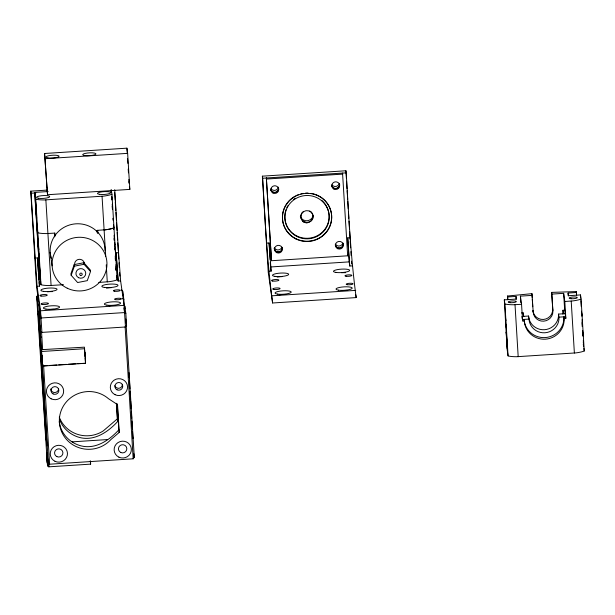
<?xml version="1.0" encoding="UTF-8"?>
<svg xmlns="http://www.w3.org/2000/svg" width="615" height="615" viewBox="0 0 615 615"><rect width="100%" height="100%" fill="white"/><g stroke="black" fill="none" stroke-linecap="round" stroke-linejoin="round"><path stroke-width="0.92" d="M90.551 461.719L90.62 464.133L48.846 466.831L47.54 465.686L46.925 456.184L47.032 458.821M85.178 355.562L85.562 363.288L42.558 366.071L42.174 359.437M47.401 462.296L48.693 462.841L48.846 466.831L48.731 466.024M74.169 264.611L70.948 273.736L71.171 275.289L77.621 282.531L87.284 280.648L90.505 271.522L90.282 269.962L83.832 262.728L74.169 264.611L74.384 266.172L71.171 275.289M47.048 459.782L36.662 296.668L37.776 295.131L38.107 300.535M126.167 325.596L134.293 457.26L133.178 458.805L49.623 464.21L48.285 462.826L39.983 326.857L40.575 331.016L41.912 332.4L125.46 326.988L126.582 325.45L125.844 313.442L124.814 306.17L123.922 305.248M38.499 315.787L39.767 315.972L38.537 316.049L37.876 305.24L39.037 303.956L39.483 311.351M38.537 316.049L38.207 313.712L45.871 437.526L47.055 445.837L38.768 311.474L39.921 310.191L40.09 312.966M40.575 331.016L39.837 319.008L41.028 317.986L124.584 312.574L125.844 313.442M116.366 403.578L117.304 418.915L103.235 430.93A29.558 28.874 -8.1 0 1 59.255 417.108M116.566 403.294L117.673 421.513C106.464 433.744 90.636 443.492 74.115 435.435A29.558 28.874 -8.1 0 1 59.309 418.823M117.281 403.932L118.856 429.824C107.648 442.054 91.82 451.802 75.299 443.746A29.558 28.874 -8.1 0 1 59.209 421.613M119.225 432.422L110.984 439.464A29.558 28.874 -8.1 0 1 69.28 442.162A29.558 28.874 -8.1 0 1 66.797 401.395A29.558 28.874 -8.1 0 1 108.494 398.697L117.526 404.616L119.225 432.422L118.856 429.824M39.675 337.735L41.29 337.005M41.359 365.364L42.973 364.626M74.384 266.172L84.055 264.289L90.505 271.522M48.116 191.542L34.786 192.403L35.747 199.16A14.822 3.152 -3.5 0 0 44.349 199.952L103.581 196.124A14.822 3.16 -3.5 0 0 111.93 194.225L111.33 190.004M97.401 233.154L97.224 230.356L105.634 229.756A14.822 3.16 -3.5 0 0 113.983 227.857L113.506 224.483M104.112 229.91L105.634 229.756A14.822 3.152 -3.5 0 0 113.983 227.857M98.708 282.431L108.809 281.724A14.822 3.152 -3.5 0 0 117.158 279.817L111.93 194.225M551.609 292.386L551.855 294.101L563.648 293.34L564.808 301.496L572.726 300.927A14.822 3.152 -3.5 0 0 581.075 299.028L580.491 294.923L568.452 295.7L568.076 293.055L576.432 292.517L576.601 295.315L576.293 291.579L551.609 292.386L552.885 310.921A9.855 9.625 -8.1 0 1 543.637 321.168A9.855 9.625 -8.1 0 1 533.22 312.189L532.982 310.475A9.855 9.625 -8.1 0 0 543.399 319.454A9.855 9.625 -8.1 0 0 552.639 309.207M533.22 312.189L531.952 293.663L507.49 296.03L507.621 296.968L515.977 296.422L516.354 299.075L504.315 299.859L507.106 349.166L508.067 355.924A14.822 3.152 -3.5 0 0 516.669 356.723L575.901 352.895A14.822 3.152 -3.5 0 0 584.25 350.996L581.075 299.028M44.58 153.496L126.905 148.169L127.643 153.358L129.842 189.397L47.516 194.724L44.58 153.496L47.516 194.724M45.318 158.685L127.643 153.358M41.028 317.986L36.616 287.243L30.75 191.157L46.894 190.112M262.374 176.167L345.93 170.762L346.222 172.838C348.62 214.497 350.635 256.24 356.17 297.591L272.614 302.995L268.24 272.253L262.374 176.167L262.667 178.242C265.065 219.909 267.079 261.644 272.614 302.995M30.75 191.157L31.042 193.233L35.793 192.926M262.667 178.242L346.222 172.838M266.503 179.042L342.686 174.114L342.54 173.076L347.675 255.794L271.492 260.722L266.357 178.004L271.492 260.722M35.009 258.092L37.461 257.939L39.521 286.113L37.061 286.275L31.042 193.233M120.617 280.863L118.157 281.024L116.104 252.85L118.557 252.688L120.617 280.863L124.107 305.371L125.46 326.988M266.633 243.102L269.086 242.948L271.146 271.123L268.694 271.284M352.241 265.872L349.781 266.034L349.189 261.882L347.729 237.859L350.181 237.697M38.93 281.962L40.828 281.839M270.277 262.351L270.554 266.971L349.189 261.882M34.786 192.403L40.013 277.995L40.974 284.753A14.822 3.152 -3.5 0 0 49.577 285.552L63.476 284.707M37.061 286.275L40.552 310.783L124.107 305.371M272.176 295.792L355.731 290.38M520.797 302.68L520.398 296.138L532.198 295.377M504.315 299.859L504.9 303.964A14.822 3.152 -3.5 0 0 513.494 304.756L521.558 304.294L522.589 321.107L524.311 320.999A19.949 19.488 -8.1 0 0 545.405 339.173A19.949 19.488 -8.1 0 0 564.116 318.424L565.838 318.309L564.808 301.496M521.428 312.958L523.15 312.843A19.949 19.488 -8.1 0 0 523.765 316.617M562.81 314.088A19.949 19.488 -8.1 0 0 562.956 310.268L564.678 310.16L565.838 318.309M565.177 313.665L558.543 314.088A15.021 14.675 -8.1 0 1 544.444 329.717A15.021 14.675 -8.1 0 1 528.562 316.033L521.927 316.464L522.25 318.762M42.297 360.267L41.374 349.681L84.416 347.16L85.124 355.754M522.366 319.523L529 319.1A15.021 14.675 -8.1 0 0 544.882 332.776A15.021 14.675 -8.1 0 0 558.981 317.156L565.615 316.725M41.636 351.503L84.639 348.72M42.251 364.095L42.512 365.917L47.294 365.602M49.2 365.479L56.849 364.987M58.756 364.864L66.405 364.364M68.319 364.241L75.96 363.749M77.874 363.626L85.562 363.288M72.14 441.854L107.579 439.564M47.478 463.633L48.777 464.425M122.585 298.552L123.853 299.413L124.238 305.716M47.524 464.694L48.831 465.663M47.547 465.394L48.854 466.485M47.086 459.713L47.501 465.555L48.8 466.677M121.332 289.719L122.669 291.103L123.853 299.413M90.62 464.133L90.29 460.758M581.629 312.52L582.105 315.841M582.067 319.723L582.543 323.052M582.051 322.783L582.305 324.551L582.128 321.683M576.293 291.579L576.432 292.517M583.304 342.432L583.52 343.993L583.304 340.379M583.289 344.239L583.65 346.775M583.889 348.459L584.25 350.996M562.956 310.268L563.455 313.773M564.116 318.424L563.894 316.84A19.949 19.488 -8.1 0 1 545.174 337.581A19.949 19.488 -8.1 0 1 524.08 319.416L524.311 320.999M558.543 314.088L558.981 317.156M528.562 316.033L529 319.1M523.15 312.843L523.649 316.348M520.398 296.138L521.558 304.294M505.453 317.455L505.922 320.776M505.891 324.659L506.368 327.98M355.77 294.793L356.17 297.591M347.521 254.748L347.675 255.794M270.554 266.971L271.146 271.123M128.958 181.802L129.027 182.317M129.473 186.799L129.842 189.397M114.651 242.179L115.013 244.67M125.99 321.291L126.582 325.45M123.884 307.923L124.584 312.574M114.974 248.552L115.451 251.881M115.266 255.886L115.658 260.16M116.558 275.597L117.158 279.817M128.812 372.652L129.142 374.989L129.065 373.105M128.896 375.342L129.25 377.81M132.54 436.573L132.802 438.426M133.763 453.555L134.293 457.26M117.304 418.915L117.673 421.513M83.832 262.728L84.055 264.289M85.516 363.127L85.185 359.767M46.632 187.129L46.709 187.644M50.192 252.381L52.114 265.88M34.878 194.033L34.732 192.995L39.867 275.712M36.839 226.036L37.807 232.785A14.822 3.152 -3.5 0 0 46.402 233.585L54.958 233.093L55.127 235.891M38.361 246.277L38.83 249.605M38.799 253.488L39.268 256.809M38.653 255.656L39.029 258.308L37.223 228.688M39.053 282.792L39.521 286.113M36.662 296.668L37.876 305.24M38.768 311.474L39.837 319.008M48.285 462.826L46.84 452.702L47.317 460.766M85.201 358.476L85.3 359.36L85.178 356.654M347.729 237.859L349.781 266.034M116.104 252.85L118.157 281.024M85.062 354.87L84.855 352.487L85.031 356.093M47.147 460.597L47.355 462.987L47.286 461.119M42.12 358.537L41.851 355.27L42.297 362.143L42.227 360.282M580.491 294.923L580.668 297.791M580.844 300.658L581.19 306.393M581.483 311.167L581.851 316.125M582.697 330.424L583.028 335.852M582.689 332.484L582.912 336.105M582.098 324.689L582.205 326.55M571.204 301.081L574.379 353.048M568.076 293.055L568.252 295.923M563.648 293.34L564.678 310.16M551.855 294.101L552.885 310.921M531.952 293.663L532.183 297.399M532.298 299.267L532.751 306.739M515.977 296.422L516.154 299.29M515.016 304.717L518.191 356.685M507.621 296.968L507.79 299.766L507.49 296.03M504.9 303.964L508.067 355.924M345.93 170.762L346.391 178.373M346.568 181.225L347.029 188.836M347.144 190.742L347.667 199.298M347.783 201.205L348.251 208.816M348.428 211.668L348.828 218.325M349.005 221.185L349.474 228.795M349.643 231.647L350.112 239.258M350.227 241.165L350.635 247.822M350.865 251.627L351.096 255.433M351.449 261.144L351.619 263.996M269.086 242.948L270.108 259.576M126.905 148.169L127.236 152.981M127.582 158.662L127.874 163.39M128.22 169.071L128.45 172.853M128.858 179.48L129.058 183.401M125.767 319.054L125.998 322.79M125.806 320.676L125.914 322.483M129.45 381.016L129.911 388.626M130.088 391.494L130.557 399.143M130.672 401.057L131.141 408.714M131.31 411.581L131.725 418.277M131.894 421.144L132.363 428.793M132.54 431.661L132.948 438.357M124.814 306.17L124.976 308.868M125.145 311.574L125.252 313.373M125.106 326.665L133.178 458.805M122.669 291.103L122.954 295.723M114.713 189.735L118.557 252.688M114.705 192.41L115.174 200.021M115.289 201.92L115.812 210.484M115.928 212.39L116.396 220.001M116.566 222.853L117.035 230.464M117.15 232.37L117.611 239.981M117.788 242.833L118.257 250.443M118.372 252.35L118.78 259.007M119.01 262.813L119.302 267.571M119.587 272.322L119.825 276.127M111.961 199.683L111.63 196.316L111.853 199.929M112.238 204.203L112.568 209.63M113.46 224.706L113.752 229.487M114.098 235.222L114.39 239.996M114.705 244.047L114.974 249.552M115.935 264.681L116.266 270.108M112.238 206.263L112.407 208.977M115.32 256.793L115.489 259.507M115.928 266.741L116.15 270.362M111.115 190.058L111.254 192.141M111.592 197.746L111.707 199.614M112.853 218.302L112.968 220.17M114.075 238.489L114.19 240.388M115.289 258.169L115.397 260.037M115.912 268.409L116.027 270.277M111.031 189.966L111.146 191.865M102.052 196.277L105.726 256.363M106.241 264.865L107.279 281.878M97.716 230.325L97.893 233.123M97.07 230.579L97.185 232.447M84.578 349.858L84.962 356.17M54.466 233.123L54.697 236.86M45.864 199.913L51.091 285.514M35.747 199.16L40.974 284.753M37.461 257.939L38.307 271.792M38.422 273.644L38.822 280.109M40.552 310.783L41.912 332.4M41.551 332L42.643 349.866M43.58 365.225L49.623 464.21M338.927 184.292A4.067 3.967 -8.1 0 1 331.908 184.754M278.334 187.26A4.067 3.967 -8.1 0 1 270.961 188.697M281.885 247.176A4.067 3.967 -8.1 0 1 274.421 247.968M342.847 243.156A4.067 3.967 -8.1 0 1 335.398 244.094M313.158 215.565A6.65 6.496 -8.1 0 1 300.335 216.395M277.165 277.073A8.126 1.73 -3.5 0 1 281.985 276.627M279.072 294.916A8.126 1.73 -3.5 0 1 282.393 294.477M342.678 290.595A8.126 1.73 -3.5 0 1 347.536 290.418M341.525 272.745A8.126 1.73 -3.5 0 1 345.607 272.714M339.449 183.339A4.067 3.967 -8.1 0 1 336.874 188.382A4.067 3.967 -8.1 0 1 331.739 185.899M278.503 187.283A4.067 3.967 -8.1 0 1 271.953 191.549M271.261 190.773A4.067 3.967 -8.1 0 1 270.792 189.843M282.346 248.229A4.067 3.967 -8.1 0 1 282.177 249.252M281.747 250.197A4.067 3.967 -8.1 0 1 275.336 250.882M274.713 250.051A4.067 3.967 -8.1 0 1 274.229 248.053M343.162 243.179A4.067 3.967 -8.1 0 1 340.249 248.037A4.067 3.967 -8.1 0 1 335.298 245.208M307.339 222.868A6.65 6.496 -8.1 0 1 305.609 222.753M303.964 222.207A6.65 6.496 -8.1 0 1 302.526 221.269M309.691 210.976A6.158 6.019 -8.1 0 1 311.882 219.932A6.158 6.019 -8.1 0 1 302.472 220.547A6.158 6.019 -8.1 0 1 303.549 211.375M343.162 243.94A3.944 3.851 -8.1 0 1 339.465 248.037A3.944 3.851 -8.1 0 1 335.298 244.447M339.334 183.378A3.944 3.851 -8.1 0 1 336.836 188.267A3.944 3.851 -8.1 0 1 331.854 185.861M282.216 247.883A3.944 3.851 -8.1 0 1 278.526 251.981A3.944 3.851 -8.1 0 1 274.359 248.391M278.387 187.321A3.944 3.851 -8.1 0 1 275.897 192.211A3.944 3.851 -8.1 0 1 270.915 189.804M325.858 205.187A22.163 21.656 -8.1 0 1 311.882 237.736A22.163 21.656 -8.1 0 1 284.937 214.527M285.029 213.828A22.163 21.656 -8.1 0 1 286.036 209.684M286.851 207.709A22.163 21.656 -8.1 0 1 287.851 205.817M293.593 199.46A22.163 21.656 -8.1 0 1 295.385 198.245M321.683 200.336A22.163 21.656 -8.1 0 1 325.473 204.587M329.532 207.209A24.631 24.062 -8.1 0 1 306.101 241.218A24.631 24.062 -8.1 0 1 285.406 205.825M285.806 205.133A24.631 24.062 -8.1 0 1 295.577 195.931M296.292 195.57A24.631 24.062 -8.1 0 1 298.513 194.632M300.82 193.91A24.631 24.062 -8.1 0 1 303.18 193.41M305.586 193.133A24.631 24.062 -8.1 0 1 308 193.095M311.205 193.402A24.631 24.062 -8.1 0 1 329.194 206.494M51.283 258.423A27.46 26.829 -8.1 0 1 73.715 224.052A27.46 26.829 -8.1 0 1 105.042 250.582M74.6 264.427A4.928 4.812 -8.1 0 1 79.22 259.307A4.928 4.812 -8.1 0 1 84.432 263.789M47.54 291.802A8.126 1.73 -3.5 0 1 52.398 291.625M49.377 309.606A8.126 1.73 -3.5 0 1 53.574 309.337M109.055 305.847A8.126 1.73 -3.5 0 1 111.753 305.517M106.495 288.12A8.126 1.73 -3.5 0 1 111.315 287.666M58.602 388.411A3.944 3.851 -8.1 0 1 54.904 392.508A3.944 3.851 -8.1 0 1 50.738 388.926M122.493 384.275A3.944 3.851 -8.1 0 1 114.821 385.774M506.414 333.545L506.191 331.992L507.352 348.92L506.414 333.545M35.678 202.804L35.455 201.243L36.616 218.179L35.678 202.804M39.322 262.374L39.099 260.822L40.259 277.749L39.322 262.374M39.798 326.242L38.461 316.894L40.013 329.848L39.798 326.242M275.036 276.389A8.126 1.73 -3.5 0 0 288.489 274.744A8.126 1.73 -3.5 0 0 278.257 273.283A8.126 1.73 -3.5 0 0 275.036 276.389M335.982 272.437A8.126 1.73 -3.5 0 0 349.443 270.792A8.126 1.73 -3.5 0 0 339.211 269.339A8.126 1.73 -3.5 0 0 335.982 272.437M277.557 294.116A8.126 1.73 -3.5 0 0 291.01 292.471A8.126 1.73 -3.5 0 0 280.786 291.018A8.126 1.73 -3.5 0 0 277.557 294.116M338.55 290.172A8.126 1.73 -3.5 0 0 352.003 288.527A8.126 1.73 -3.5 0 0 341.771 287.067A8.126 1.73 -3.5 0 0 338.55 290.172M347.291 284.684A3.452 0.73 -3.5 0 0 353.002 283.984A3.452 0.73 -3.5 0 0 348.659 283.369A3.452 0.73 -3.5 0 0 347.291 284.684M273.89 289.473A3.698 0.784 -3.5 0 0 280.01 288.727A3.698 0.784 -3.5 0 0 275.359 288.058A3.698 0.784 -3.5 0 0 273.89 289.473M272.699 281.055A3.698 0.784 -3.5 0 0 278.81 280.309A3.698 0.784 -3.5 0 0 274.159 279.648A3.698 0.784 -3.5 0 0 272.699 281.055M346.099 276.273A3.452 0.73 -3.5 0 0 351.803 275.574A3.452 0.73 -3.5 0 0 347.467 274.951A3.452 0.73 -3.5 0 0 346.099 276.273M333.976 189.113A3.944 3.851 -8.1 0 0 339.672 185.407A3.944 3.851 -8.1 0 0 333.568 182.455A3.944 3.851 -8.1 0 0 333.976 189.113M337.62 248.691A3.944 3.851 -8.1 0 0 343.308 244.978A3.944 3.851 -8.1 0 0 337.212 242.033A3.944 3.851 -8.1 0 0 337.62 248.691M297.137 236.598A22.163 21.656 -8.1 0 0 329.171 215.727A22.163 21.656 -8.1 0 0 294.846 199.152A22.163 21.656 -8.1 0 0 297.137 236.598M296.069 239.02A24.631 24.062 -8.1 0 0 331.662 215.827A24.631 24.062 -8.1 0 0 293.532 197.407A24.631 24.062 -8.1 0 0 296.069 239.02M273.037 193.056A3.944 3.851 -8.1 0 0 278.726 189.351A3.944 3.851 -8.1 0 0 272.63 186.399A3.944 3.851 -8.1 0 0 273.037 193.056M304.225 222.038A6.158 6.019 -8.1 0 0 313.12 216.242A6.158 6.019 -8.1 0 0 303.587 211.637A6.158 6.019 -8.1 0 0 304.225 222.038M276.673 252.634A3.944 3.851 -8.1 0 0 282.37 248.921A3.944 3.851 -8.1 0 0 276.266 245.977A3.944 3.851 -8.1 0 0 276.673 252.634M571.135 298.721A4.067 0.861 -3.5 0 0 577.285 297.637A4.067 0.861 -3.5 0 0 571.266 297.214A4.067 0.861 -3.5 0 0 571.135 298.721M510.181 302.672A4.067 0.861 -3.5 0 0 516.331 301.588A4.067 0.861 -3.5 0 0 510.312 301.166A4.067 0.861 -3.5 0 0 510.181 302.672M38.576 198.299A6.65 1.415 -3.5 0 0 49.584 196.954A6.65 1.415 -3.5 0 0 41.213 195.762A6.65 1.415 -3.5 0 0 38.576 198.299M99.53 194.348A6.65 1.415 -3.5 0 0 110.539 193.002A6.65 1.415 -3.5 0 0 102.167 191.811A6.65 1.415 -3.5 0 0 99.53 194.348M67.227 288.197A27.46 26.829 -8.1 0 0 106.91 262.336A27.46 26.829 -8.1 0 0 64.398 241.803A27.46 26.829 -8.1 0 0 67.227 288.197M80.411 275.374A1.23 1.207 -8.1 0 0 82.195 274.213A1.23 1.207 -8.1 0 0 80.281 273.291A1.23 1.207 -8.1 0 0 80.411 275.374M78.635 277.726A4.928 4.812 -8.1 0 0 85.754 273.091A4.928 4.812 -8.1 0 0 78.128 269.408A4.928 4.812 -8.1 0 0 78.635 277.726M43.411 291.379A8.126 1.73 -3.5 0 0 56.864 289.726A8.126 1.73 -3.5 0 0 46.632 288.274A8.126 1.73 -3.5 0 0 43.411 291.379M104.358 287.428A8.126 1.73 -3.5 0 0 117.819 285.783A8.126 1.73 -3.5 0 0 107.587 284.322A8.126 1.73 -3.5 0 0 104.358 287.428M45.933 309.107A8.126 1.73 -3.5 0 0 59.386 307.462A8.126 1.73 -3.5 0 0 49.162 306.009A8.126 1.73 -3.5 0 0 45.933 309.107M106.925 305.163A8.126 1.73 -3.5 0 0 120.379 303.518A8.126 1.73 -3.5 0 0 110.147 302.057A8.126 1.73 -3.5 0 0 106.925 305.163M115.666 299.674A3.452 0.73 -3.5 0 0 121.378 298.975A3.452 0.73 -3.5 0 0 117.035 298.36A3.452 0.73 -3.5 0 0 115.666 299.674M42.266 304.463A3.698 0.784 -3.5 0 0 48.385 303.71A3.698 0.784 -3.5 0 0 43.734 303.049A3.698 0.784 -3.5 0 0 42.266 304.463M41.074 296.046A3.698 0.784 -3.5 0 0 47.186 295.3A3.698 0.784 -3.5 0 0 42.535 294.639A3.698 0.784 -3.5 0 0 41.074 296.046M114.467 291.256A3.452 0.73 -3.5 0 0 120.179 290.564A3.452 0.73 -3.5 0 0 115.843 289.942A3.452 0.73 -3.5 0 0 114.467 291.256M51.183 398.827A8.618 8.426 -8.1 0 0 63.637 390.71A8.618 8.426 -8.1 0 0 50.292 384.26A8.618 8.426 -8.1 0 0 51.183 398.827M53.159 393.938A3.944 3.851 -8.1 0 0 58.856 390.233A3.944 3.851 -8.1 0 0 52.759 387.281A3.944 3.851 -8.1 0 0 53.159 393.938M115.074 394.692A8.618 8.426 -8.1 0 0 127.528 386.574A8.618 8.426 -8.1 0 0 114.182 380.124A8.618 8.426 -8.1 0 0 115.074 394.692M117.058 389.81A3.944 3.851 -8.1 0 0 122.746 386.097A3.944 3.851 -8.1 0 0 116.65 383.153A3.944 3.851 -8.1 0 0 117.058 389.81M56.864 456.614A4.19 4.09 -8.1 0 0 62.915 452.671A4.19 4.09 -8.1 0 0 56.434 449.542A4.19 4.09 -8.1 0 0 56.864 456.614M120.763 452.479A4.19 4.09 -8.1 0 0 126.813 448.543A4.19 4.09 -8.1 0 0 120.325 445.406A4.19 4.09 -8.1 0 0 120.763 452.479M118.887 457.145A8.618 8.426 -8.1 0 0 131.341 449.035A8.618 8.426 -8.1 0 0 117.995 442.585A8.618 8.426 -8.1 0 0 118.887 457.145M54.996 461.281A8.618 8.426 -8.1 0 0 67.45 453.17A8.618 8.426 -8.1 0 0 54.105 446.721A8.618 8.426 -8.1 0 0 54.996 461.281M47.916 157.947A6.65 1.415 -3.5 0 0 58.932 156.602A6.65 1.415 -3.5 0 0 50.561 155.411A6.65 1.415 -3.5 0 0 47.916 157.947M84.778 155.564A6.65 1.415 -3.5 0 0 95.794 154.219A6.65 1.415 -3.5 0 0 87.422 153.027A6.65 1.415 -3.5 0 0 84.778 155.564"/></g></svg>
